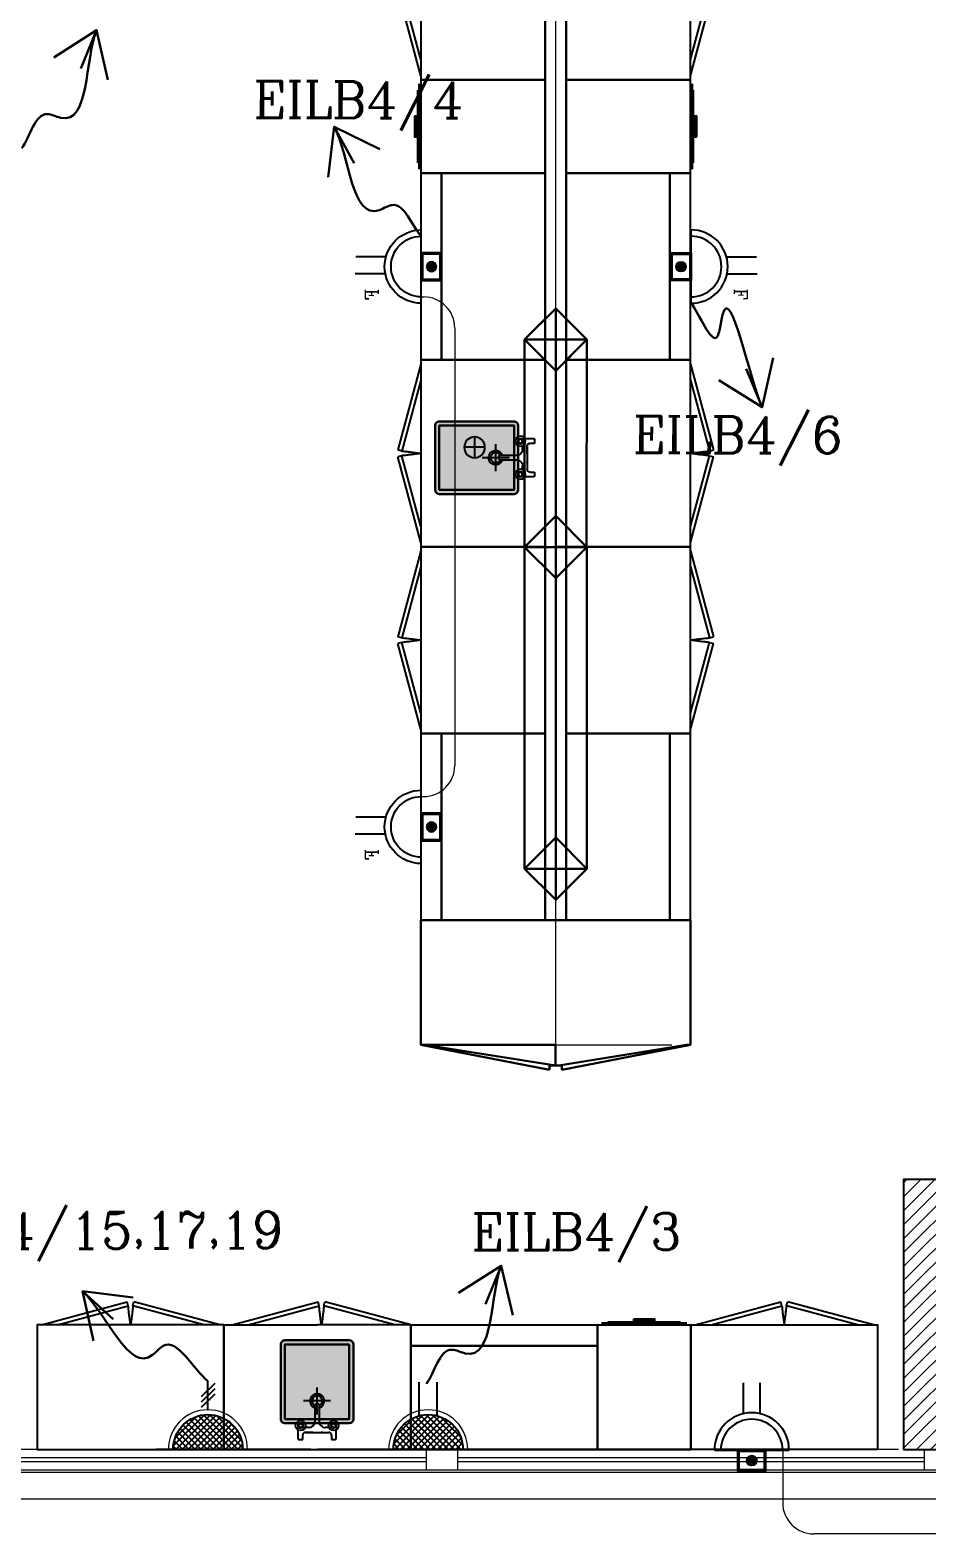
# Model space of a CAD drawing. Extents: x 1315 to 1416, y 473 to 837.
# Drawn here: x 1355.65 to 1359.97, y 515.51 to 522.75 of the extents above; entities that cross this region are included whole.
import ezdxf

# ---------------------------------------------------------------- set-up
doc = ezdxf.new("R2010")
doc.units = 0
doc.header["$MEASUREMENT"] = 0
doc.linetypes.add('ACAD_ISO02W100', pattern=[15, 12, -3])
doc.linetypes.add('DASHED', pattern=[19.049999999999997, 12.7, -6.349999999999998])
doc.layers.get('0').update_dxf_attribs({"color": 252, "linetype": 'CONTINUOUS', "lineweight": 30})
for name, color, linetype in [('-FUR', 252, 'CONTINUOUS'), ('E-SOCKETS', 6, 'CONTINUOUS'), ('LAYER8', 252, 'CONTINUOUS'), ('POWER', 1, 'CONTINUOUS'), ('SAN', 252, 'CONTINUOUS'), ('WIRING', 4, 'CONTINUOUS')]:
    doc.layers.add(name, color=color, linetype=linetype)
for name, color, linetype, lineweight in [('Column', 252, 'CONTINUOUS', 25), ('elev', 252, 'CONTINUOUS', 9), ('Elevation', 252, 'CONTINUOUS', 18), ('hatch', 252, 'CONTINUOUS', 9), ('Wall', 252, 'CONTINUOUS', 30), ('WINDOW', 252, 'CONTINUOUS', 5), ('WIRRING', 3, 'CONTINUOUS', 5)]:
    doc.layers.add(name, color=color, linetype=linetype, lineweight=lineweight)
doc.styles.add('ARIAL', font='arial.ttf')
doc.styles.add('E80', font='romanc.shx')
doc.dimstyles.new('DIM-100-IN', dxfattribs={"dimtxt": 0.22, "dimasz": 0.1, "dimexe": 0.15, "dimexo": 0.15, "dimgap": 0, "dimtad": 0, "dimrnd": 0.05, "dimzin": 1, "dimdsep": 46, "dimtxsty": 'ARIAL', "dimblk": 'DOT', "dimcen": 0.2, "dimclrd": 256, "dimclre": 256, "dimclrt": 23, "dimadec": 0, "dimazin": 0, "dimtfac": 1, "dimtmove": 2, "dimatfit": 2, "dimldrblk": 'OPEN90', "dimfxl": 0.15, "dimfxlon": 1, "dimtolj": 1, "dimtzin": 0, "dimlwe": -1, "dimarcsym": 0})

# ---------------------------------------------------------------- blocks, each defined once
blk = doc.blocks.new('5')
at = {"layer": '-FUR', "linetype": 'ACAD_ISO02W100'}
for p, q in [((41999.78853774873, -66320.44784204697), (42000.68853774872, -66320.44784204697)), ((41999.80853774873, -66321.04784204697), (42000.22210122364, -66321.15865604609)), ((41999.88581181482, -66321.04784204697), (42000.22727760455, -66321.13933752957)), ((42000.59126368263, -66321.04784204697), (42000.24979789291, -66321.13933752957)), ((42000.66853774873, -66321.04784204697), (42000.25497427382, -66321.15865604609)), ((42000.22727760455, -66321.13933752957), (42000.22210122364, -66321.15865604609)), ((42000.24979789291, -66321.13933752957), (42000.25497427382, -66321.15865604609))]:
    blk.add_line(p, q, dxfattribs=at)
at = {"layer": '-FUR'}
blk.add_lwpolyline([(41999.78853774873, -66320.44784204697), (42000.68853774872, -66320.44784204697), (42000.68853774872, -66321.04784204697), (41999.78853774873, -66321.04784204697)], close=True, dxfattribs=at)
at = {"layer": '-FUR', "linetype": 'ACAD_ISO02W100'}
for centre, start, end in [((42001.75381514877, -66321.28076446554), 171.2611213296356, 174.7069094137794), ((41998.72326034871, -66321.28076446554), 5.29309058622053, 8.738878670364311)]:
    blk.add_arc(centre, 1.533074835783438, start, end, dxfattribs=at)
blk = doc.blocks.new('YY5Y5')
at = {"layer": 'SAN', "color": 1}
for p, q in [((433.8299524483771, 542.0353399230077), (433.8299524483771, 538.5632871204119)), ((435.7349524483772, 542.4103399230077), (434.2049524483771, 542.4103399230077)), ((435.7349524483772, 540.5528399230077), (435.7349524483772, 542.4103399230077)), ((446.1798405755986, 539.5528399230077), (436.7349524483772, 539.5528399230077)), ((443.0364909099159, 539.5528399230077), (446.1649524483772, 539.5528399230077)), ((447.1649524483772, 542.4103399230077), (447.1649524483772, 540.5528399230075)), ((448.6949524483771, 542.4103399230077), (447.1649524483772, 542.4103399230077)), ((449.0699524483778, 538.5632871204116), (449.0699524483778, 542.0353399230077)), ((434.1620984389513, 537.5616067070109), (433.7030249017836, 538.0206802441787)), ((434.1620984389513, 536.1473931446377), (433.7030249017836, 535.68831960747)), ((435.5763120013245, 537.5616067070109), (436.0353855384922, 538.0206802441787)), ((435.5763120013245, 536.1473931446377), (436.0353855384922, 535.68831960747)), ((436.7200643211554, 537.6478399230076), (438.2474524483773, 537.6478399230076)), ((440.4974524483773, 535.3978399230076), (440.4974524483773, 528.7356687512626)), ((442.4024524483773, 528.7356687512623), (442.4024524483773, 535.3978399230076)), ((444.6524524483772, 537.6478399230076), (446.1798405755986, 537.6478399230076)), ((447.3235928954293, 537.5616067070109), (446.8645193582616, 538.0206802441787)), ((447.3235928954293, 536.1473931446377), (446.8645193582616, 535.68831960747)), ((448.7378064578025, 537.5616067070109), (449.1968799949703, 538.0206802441787)), ((448.7378064578025, 536.1473931446377), (449.1968799949703, 535.68831960747)), ((440.8724524483771, 528.3606687512623), (442.0274524483772, 528.3606687512623))]:
    blk.add_line(p, q, dxfattribs=at)
at = {"layer": 'SAN', "color": 1, "linetype": 'Continuous'}
blk.add_line((439.2287986022243, 539.5528399230077), (439.8634139868383, 539.5528399230077), dxfattribs=at)
at = {"layer": 'SAN', "color": 2, "linetype": 'DASHED'}
for points in [[(441.449952448377, 532.4215514777384), (441.449952448377, 521.6344219997557)], [(436.0563877093855, 527.0279867387471), (446.8435171873685, 527.0279867387471)]]:
    blk.add_lwpolyline(points, dxfattribs=at)
at = {"layer": 'SAN', "color": 1}
for centre, radius in [((434.869205220138, 536.8544999258244), 2), ((434.869205220138, 536.8544999258244), 1), ((434.869205220138, 536.8544999258244), 0.8), ((448.0306996766159, 536.8544999258244), 2), ((448.0306996766159, 536.8544999258244), 1), ((448.0306996766159, 536.8544999258244), 0.8)]:
    blk.add_circle(centre, radius, dxfattribs=at)
for centre, radius, start, end in [((434.2049524483771, 542.0353399230077), 0.375, 90, 180), ((436.7349524483772, 540.5528399230077), 1, 180, 269.9999999999993), ((446.1649524483772, 540.5528399230075), 1, 270, 0), ((448.6949524483771, 542.0353399230077), 0.375, 0, 90), ((438.2474524483773, 535.3978399230076), 2.25, 0, 90.00000000000038), ((444.6524524483772, 535.3978399230076), 2.25, 90.00000000000038, 180), ((441.449952448377, 527.0279867387471), 2.863051791674743, 109.431944475873, 70.56805552411734), ((441.449952448377, 527.0279867387471), 2.078403032943442, 117.2764679737789, 62.72353202620878), ((440.8724524483771, 528.7356687512626), 0.375, 179.9999999999995, 270), ((442.0274524483772, 528.7356687512623), 0.375, 270, 359.9999999999995)]:
    blk.add_arc(centre, radius, start, end, dxfattribs=at)
blk = doc.blocks.new('fd')
at = {"layer": '-FUR'}
h = blk.add_hatch(color=254, dxfattribs=at)
h.paths.add_polyline_path([(1322.663644972406, 576.6994484622995), (1322.353644972406, 576.6994484622998), (1322.353644972406, 577.0594484622998), (1322.663644972406, 577.0594484622997)], flags=16)
edge = h.paths.add_edge_path()
edge.add_line((1322.663644972406, 576.6794484622995), (1322.353644972406, 576.6794484622995))
edge.add_arc((1322.353644972406, 576.6994484622998), 0.0199999999999818, 180, 270, ccw=False)
edge.add_line((1322.333644972406, 576.6994484622998), (1322.333644972406, 577.0594484622998))
edge.add_arc((1322.353644972406, 577.0594484622998), 0.0199999999999818, 90, 180, ccw=False)
edge.add_line((1322.353644972406, 577.0794484622999), (1322.663644972406, 577.0794484622999))
edge.add_arc((1322.663644972406, 577.0594484622997), 0.0199999999999818, 0, 90, ccw=False)
edge.add_line((1322.683644972406, 577.0594484622997), (1322.683644972406, 576.6994484622995))
edge.add_arc((1322.663644972406, 576.6994484622995), 0.0199999999999818, -90, 0, ccw=False)
blk.add_hatch(color=253, dxfattribs=at).paths.add_polyline_path([(1322.663644972406, 577.0594484622997), (1322.663644972406, 576.6994484622995), (1322.353644972406, 576.6994484622998), (1322.353644972406, 577.0594484622998)])
h = blk.add_hatch(color=251, dxfattribs=at)
h.paths.add_polyline_path([(1322.633710555586, 577.0294484622997), (1322.663644972406, 577.0594484622997), (1322.663644972406, 576.6994484622995), (1322.633644972406, 576.7294484622993)])
h.paths.add_polyline_path([(1322.633644972406, 576.7294484622993), (1322.663644972406, 576.6994484622995), (1322.353644972406, 576.6994484622998), (1322.383644972406, 576.7294484622993)])
h = blk.add_hatch(color=252, dxfattribs=at)
h.paths.add_polyline_path([(1322.383644972406, 577.0294484622997), (1322.353644972406, 577.0594484622998), (1322.663644972406, 577.0594484622997), (1322.633710555586, 577.0294484622997)])
h.paths.add_polyline_path([(1322.383644972406, 576.7294484622993), (1322.353644972406, 576.6994484622998), (1322.353644972406, 577.0594484622998), (1322.383644972406, 577.0294484622997)])
for p, q in [((1322.478384221907, 577.2055755229043), (1322.059719286022, 577.2055755229043)), ((1322.478384221907, 577.2055755229043), (1322.959719286022, 577.2055755229043)), ((1322.059719286022, 576.6055755229042), (1322.509719286022, 576.6055755229042)), ((1322.959719286022, 576.6055755229042), (1322.509719286022, 576.6055755229042))]:
    blk.add_line(p, q, dxfattribs=at)
at = {"layer": '-FUR', "linetype": 'ACAD_ISO02W100'}
for p, q in [((1322.059719286022, 577.2055755229042), (1322.509719286022, 577.2055755229042)), ((1322.959719286022, 577.2055755229042), (1322.509719286022, 577.2055755229042)), ((1322.099719286021, 576.6055755229042), (1322.51328276094, 576.4947615237778)), ((1322.176993352126, 576.6055755229042), (1322.518459141842, 576.5140800403037)), ((1322.882445219924, 576.6055755229042), (1322.540979430208, 576.5140800403037)), ((1322.959719286022, 576.6055755229042), (1322.546155811111, 576.4947615237778)), ((1322.518459141842, 576.5140800403037), (1322.51328276094, 576.4947615237778)), ((1322.540979430208, 576.5140800403037), (1322.546155811111, 576.4947615237778))]:
    blk.add_line(p, q, dxfattribs=at)
for centre, start, end in [((1324.044996686052, 576.3726531043372), 171.2611213296332, 174.7069094138), ((1321.014441885998, 576.3726531043372), 5.293090586199872, 8.738878670366793)]:
    blk.add_arc(centre, 1.533074835783438, start, end, dxfattribs=at)
for p, q in [((1322.059719286022, 577.2055755229042), (1322.059719286022, 576.6055755229042)), ((1322.959719286022, 577.2055755229042), (1322.959719286022, 576.6055755229042))]:
    blk.add_line(p, q)
blk.add_lwpolyline([(1322.663644972406, 576.6794484622995), (1322.353644972406, 576.6794484622995, -0.4142135623730955), (1322.333644972406, 576.6994484622998), (1322.333644972406, 577.0594484622998, -0.4142135623730951), (1322.353644972406, 577.0794484622999), (1322.663644972406, 577.0794484622999, -0.4142135623730951), (1322.683644972406, 577.0594484622997), (1322.683644972406, 576.6994484622995, -0.4142135623730955)], format="xyb", close=True)
blk.add_lwpolyline([(1322.663644972406, 576.6794484622995), (1322.353644972406, 576.6794484622995, -0.4142135623730955), (1322.333644972406, 576.6994484622998), (1322.333644972406, 577.0594484622998, -0.4142135623730951), (1322.353644972406, 577.0794484622999), (1322.663644972406, 577.0794484622999, -0.4142135623730951), (1322.683644972406, 577.0594484622997), (1322.683644972406, 576.6994484622995, -0.4142135623730955)], format="xyb", close=True)
blk.add_lwpolyline([(1322.663644972406, 576.6994484622995), (1322.353644972406, 576.6994484622995), (1322.353644972406, 577.0594484622998), (1322.663644972406, 577.0594484622998)], close=True)
at = {"extrusion": (0, 0, -1), "xscale": 0.0121000000000322, "yscale": 0.0121000000000322, "zscale": -0.0121}
blk.add_blockref('YY5Y5', (-1327.850189397031, 570.5947215992311), dxfattribs=at)
blk = doc.blocks.new('juy')
blk.add_line((1322.959719286022, 577.2055755229042), (1322.959719286022, 576.6055755229042))
blk.add_blockref('fd', (0, 0))
blk = doc.blocks.new('ba7es')
at = {"layer": '-FUR', "linetype": 'ACAD_ISO02W100'}
blk.add_line((1323.889523409866, 576.6577940327383), (1322.989523409867, 576.6577940327383), dxfattribs=at)
for p, q in [((1323.889523409866, 577.2577940327384), (1322.989523409866, 577.2577940327384)), ((1322.989523409866, 577.2577940327384), (1322.989523409866, 576.6577940327383)), ((1323.889523409866, 576.6577940327383), (1323.889523409866, 577.2577940327384)), ((1322.989523409866, 576.6577940327383), (1322.989523409866, 576.7577940327385)), ((1322.989523409866, 576.7577940327385), (1323.889523409866, 576.7577940327385))]:
    blk.add_line(p, q)
blk = doc.blocks.new('3')
at = {"layer": '-FUR', "linetype": 'ACAD_ISO02W100'}
blk.add_line((41990.01941317181, -66320.48022711033), (41990.46941317183, -66320.48022711033), dxfattribs=at)
at = {"layer": '-FUR'}
for p, q in [((41990.03941317181, -66321.09022711034), (41990.44941317182, -66321.09022711034)), ((41990.06941317183, -66321.09522711032), (41990.41941317181, -66321.09522711032))]:
    blk.add_line(p, q, dxfattribs=at)
blk.add_lwpolyline([(41990.01941317181, -66321.08022711032), (41990.46941317183, -66321.08022711032), (41990.46941317181, -66320.48022711033), (41990.01941317181, -66320.48022711033)], close=True, dxfattribs=at)
at = {"layer": '-FUR', "color": 1}
blk.add_lwpolyline([(41990.19441317181, -66321.11022711032), (41990.29441317183, -66321.11022711032), (41990.29441317183, -66321.10022711032), (41990.19441317181, -66321.10022711032)], close=True, dxfattribs=at)
blk = doc.blocks.new('vfd')
at = {"layer": '-FUR'}
h = blk.add_hatch(color=254, dxfattribs=at)
h.paths.add_polyline_path([(1316.634964427654, 565.8296376023383), (1316.634964427654, 566.1396376023382), (1316.274964427654, 566.1396376023382), (1316.274964427654, 565.8296376023383)], flags=16)
edge = h.paths.add_edge_path()
edge.add_line((1316.654964427654, 565.8296376023383), (1316.654964427654, 566.1396376023382))
edge.add_ellipse((1316.634964427654, 566.1396376023382), major_axis=(-0.0141421356237856, -0.0141421356237856), ratio=0.9999999999904474, start_angle=134.9999999997262, end_angle=225.0000000002736)
edge.add_line((1316.634964427654, 566.1596376023383), (1316.274964427654, 566.1596376023383))
edge.add_ellipse((1316.274964427654, 566.1396376023382), major_axis=(-0.0141421356237642, -0.0141421356237642), ratio=0.9999999999934744, start_angle=225.0000000001869, end_angle=314.9999999998129)
edge.add_line((1316.254964427654, 566.1396376023382), (1316.254964427654, 565.8296376023383))
edge.add_ellipse((1316.274964427654, 565.8296376023383), major_axis=(0.0141421356237642, -0.0141421356237642), ratio=0.9999999999934744, start_angle=225.0000000001869, end_angle=314.9999999998129)
edge.add_line((1316.274964427654, 565.8096376023384), (1316.634964427654, 565.8096376023384))
edge.add_ellipse((1316.634964427654, 565.8296376023383), major_axis=(0.0141421356237856, -0.0141421356237857), ratio=0.9999999999904474, start_angle=-45.00000000027365, end_angle=45.00000000027365)
blk.add_hatch(color=253, dxfattribs=at).paths.add_polyline_path([(1316.274964427654, 565.8296376023383), (1316.634964427654, 565.8296376023383), (1316.634964427654, 566.1396376023382), (1316.274964427654, 566.1396376023382)])
h = blk.add_hatch(color=251, dxfattribs=at)
h.paths.add_polyline_path([(1316.304964427654, 565.8595720191583), (1316.274964427654, 565.8296376023383), (1316.634964427654, 565.8296376023383), (1316.604964427654, 565.8596376023381)])
h.paths.add_polyline_path([(1316.604964427654, 565.8596376023381), (1316.634964427654, 565.8296376023383), (1316.634964427654, 566.1396376023382), (1316.604964427654, 566.1096376023387)])
h = blk.add_hatch(color=252, dxfattribs=at)
h.paths.add_polyline_path([(1316.304964427654, 566.1096376023387), (1316.274964427654, 566.1396376023382), (1316.274964427654, 565.8296376023383), (1316.304964427654, 565.8595720191583)])
h.paths.add_polyline_path([(1316.604964427654, 566.1096376023387), (1316.634964427654, 566.1396376023382), (1316.274964427654, 566.1396376023382), (1316.304964427654, 566.1096376023387)])
blk.add_lwpolyline([(1316.654964427654, 565.8296376023383), (1316.654964427654, 566.1396376023382, 0.4142135623730955), (1316.634964427654, 566.1596376023383), (1316.274964427654, 566.1596376023383, 0.4142135623730951), (1316.254964427654, 566.1396376023382), (1316.254964427654, 565.8296376023383, 0.4142135623730951), (1316.274964427654, 565.8096376023384), (1316.634964427654, 565.8096376023384, 0.4142135623730955)], format="xyb", close=True)
blk.add_lwpolyline([(1316.654964427654, 565.8296376023383), (1316.654964427654, 566.1396376023382, 0.4142135623730955), (1316.634964427654, 566.1596376023383), (1316.274964427654, 566.1596376023383, 0.4142135623730951), (1316.254964427654, 566.1396376023382), (1316.254964427654, 565.8296376023383, 0.4142135623730951), (1316.274964427654, 565.8096376023384), (1316.634964427654, 565.8096376023384, 0.4142135623730955)], format="xyb", close=True)
blk.add_lwpolyline([(1316.634964427654, 565.8296376023383), (1316.634964427654, 566.1396376023382), (1316.274964427654, 566.1396376023382), (1316.274964427654, 565.8296376023383)], close=True)
at = {"layer": 'LAYER8'}
for p, q in [((1316.464964427655, 566.0846375813004), (1316.464964427655, 565.9846375813001)), ((1316.414964427655, 566.0346375813003), (1316.514964427655, 566.0346375813003))]:
    blk.add_line(p, q, dxfattribs=at)
blk.add_circle((1316.464964427655, 566.0346375813003), 0.05, dxfattribs=at)
at = {"xscale": 0.0121, "yscale": 0.0121, "zscale": 0.0121, "rotation": 89.99999999999997}
blk.add_blockref('YY5Y5', (1322.739691290722, 560.6430931777134), dxfattribs=at)
blk = doc.blocks.new('LAB 2')
h = blk.add_hatch(color=251)
h.set_gradient(color1=(255, 191, 127), color2=(255, 181, 107), one_color=1, tint=0.7099999785423279)
h.paths.add_polyline_path([(993.601675658405, 445.0029188498749), (993.2916756584046, 445.0029188498747), (993.2916756584053, 444.6429188498743), (993.601675658405, 444.6429188498749)], flags=0)
edge = h.paths.add_edge_path(flags=17)
edge.add_line((993.6016756584047, 445.0229188498751), (993.2916756584046, 445.0229188498747))
edge.add_arc((993.2916756584046, 445.0029188498747), 0.0199999999999818, 90.00000000002503, 180.000000000025)
edge.add_line((993.2716756584047, 445.0029188498747), (993.2716756584053, 444.6429188498743))
edge.add_arc((993.2916756584053, 444.6429188498743), 0.0199999999999818, 180.000000000025, 270.000000000025)
edge.add_line((993.2916756584053, 444.6229188498745), (993.601675658405, 444.6229188498748))
edge.add_arc((993.601675658405, 444.6429188498749), 0.0199999999999818, 270.000000000025, 360.0000000000251)
edge.add_line((993.6216756584053, 444.6429188498749), (993.621675658405, 445.002918849875))
edge.add_arc((993.601675658405, 445.0029188498749), 0.0199999999999818, 360.0000000000251, 450.000000000025)
edge = h.paths.add_edge_path(flags=0)
edge.add_line((993.4351504083908, 444.7099441210962), (993.4351504083908, 444.6293318499185))
edge = h.paths.add_edge_path(flags=0)
edge.add_line((993.4582009083908, 444.6293318499186), (993.4582009083908, 444.7099441210962))
edge = h.paths.add_edge_path(flags=0)
edge.add_line((993.4466756583909, 444.6653449401061), (993.4466756583909, 444.7958692067888))
edge = h.paths.add_edge_path(flags=0)
edge.add_line((993.5119377917327, 444.7306070734473), (993.3814135250486, 444.7306070734473))
edge = h.paths.add_edge_path(flags=0)
edge.add_arc((993.4466756583909, 444.7306070734473), 0.0346429266793566, -70.56805552364472, 250.5680555236948, ccw=False)
edge = h.paths.add_edge_path(flags=0)
edge.add_arc((993.4466756583909, 444.7306070734473), 0.0251486766986826, -62.72353202632479, 242.7235320263752, ccw=False)
edge = h.paths.add_edge_path(flags=0)
edge.add_arc((993.4396879083909, 444.7099441210962), 0.0045375000000121, 90.00000000002501, 180.000000000025, ccw=False)
edge = h.paths.add_edge_path(flags=0)
edge.add_arc((993.4536634083908, 444.7099441210962), 0.0045375000000121, 2.5124791136477143e-11, 90.00000000002501, ccw=False)
edge = h.paths.add_edge_path(flags=0)
edge.add_line((993.4536634083908, 444.714481621096), (993.4396879083909, 444.714481621096))
edge = h.paths.add_edge_path(flags=16)
edge.add_arc((993.3670486169287, 444.6117062638847), 0.0121000000000322, 2.5124791136477143e-11, 360.00000000002507, ccw=False)
edge = h.paths.add_edge_path(flags=16)
edge.add_line((993.5177467078005, 444.6202622559368), (993.5121919180003, 444.6258170457365))
edge = h.paths.add_edge_path(flags=16)
edge.add_line((993.5348586919052, 444.620262255937), (993.5404134817051, 444.6258170457366))
edge = h.paths.add_edge_path(flags=16)
edge.add_line((993.3584926248766, 444.6202622559368), (993.3529378350768, 444.6258170457365))
edge = h.paths.add_edge_path(flags=16)
edge.add_line((993.3756046089813, 444.6202622559368), (993.3811593987813, 444.6258170457365))
h = blk.add_hatch(color=251)
h.set_gradient(color1=(255, 191, 127), color2=(255, 181, 107), one_color=1, tint=0.7099999785423279)
edge = h.paths.add_edge_path(flags=17)
edge.add_line((993.6016756584047, 445.0229188498751), (993.2916756584046, 445.0229188498747))
edge.add_arc((993.2916756584046, 445.0029188498747), 0.0199999999999818, 90.00000000002503, 180.000000000025)
edge.add_line((993.2716756584047, 445.0029188498747), (993.2716756584053, 444.6429188498743))
edge.add_arc((993.2916756584053, 444.6429188498743), 0.0199999999999818, 180.000000000025, 270.000000000025)
edge.add_line((993.2916756584053, 444.6229188498745), (993.601675658405, 444.6229188498748))
edge.add_arc((993.601675658405, 444.6429188498749), 0.0199999999999818, 270.000000000025, 360.0000000000251)
edge.add_line((993.6216756584053, 444.6429188498749), (993.621675658405, 445.002918849875))
edge.add_arc((993.601675658405, 445.0029188498749), 0.0199999999999818, 360.0000000000251, 450.000000000025)
h.paths.add_polyline_path([(993.601675658405, 445.0029188498749), (993.2916756584046, 445.0029188498747), (993.2916756584053, 444.6429188498743), (993.601675658405, 444.6429188498749)], flags=0)
edge = h.paths.add_edge_path(flags=0)
edge.add_line((993.4351504083908, 444.7099441210962), (993.4351504083908, 444.6293318499185))
edge = h.paths.add_edge_path(flags=0)
edge.add_line((993.4582009083908, 444.6293318499186), (993.4582009083908, 444.7099441210962))
edge = h.paths.add_edge_path(flags=0)
edge.add_line((993.4466756583909, 444.6653449401061), (993.4466756583909, 444.7958692067888))
edge = h.paths.add_edge_path(flags=0)
edge.add_line((993.5119377917327, 444.7306070734473), (993.3814135250486, 444.7306070734473))
edge = h.paths.add_edge_path(flags=0)
edge.add_arc((993.4466756583909, 444.7306070734473), 0.0346429266793566, -70.56805552364472, 250.5680555236948, ccw=False)
edge = h.paths.add_edge_path(flags=0)
edge.add_arc((993.4466756583909, 444.7306070734473), 0.0251486766986826, -62.72353202632479, 242.7235320263752, ccw=False)
edge = h.paths.add_edge_path(flags=0)
edge.add_arc((993.4396879083909, 444.7099441210962), 0.0045375000000121, 90.00000000002501, 180.000000000025, ccw=False)
edge = h.paths.add_edge_path(flags=0)
edge.add_arc((993.4536634083908, 444.7099441210962), 0.0045375000000121, 2.5124791136477143e-11, 90.00000000002501, ccw=False)
edge = h.paths.add_edge_path(flags=0)
edge.add_line((993.4536634083908, 444.714481621096), (993.4396879083909, 444.714481621096))
edge = h.paths.add_edge_path(flags=16)
edge.add_arc((993.3670486169287, 444.6117062638847), 0.0121000000000322, 2.5124791136477143e-11, 360.00000000002507, ccw=False)
edge = h.paths.add_edge_path(flags=16)
edge.add_line((993.5177467078005, 444.6202622559368), (993.5121919180003, 444.6258170457365))
edge = h.paths.add_edge_path(flags=16)
edge.add_line((993.5348586919052, 444.620262255937), (993.5404134817051, 444.6258170457366))
edge = h.paths.add_edge_path(flags=16)
edge.add_line((993.3584926248766, 444.6202622559368), (993.3529378350768, 444.6258170457365))
edge = h.paths.add_edge_path(flags=16)
edge.add_line((993.3756046089813, 444.6202622559368), (993.3811593987813, 444.6258170457365))
h = blk.add_hatch(color=251)
h.set_gradient(color1=(255, 191, 127), color2=(255, 181, 107), one_color=1, tint=0.7099999785423279)
edge = h.paths.add_edge_path(flags=16)
edge.add_line((993.6016756584047, 445.0229188498751), (993.2916756584046, 445.0229188498747))
edge.add_arc((993.2916756584046, 445.0029188498747), 0.0199999999999818, 90.00000000002503, 180.000000000025)
edge.add_line((993.2716756584047, 445.0029188498747), (993.2716756584053, 444.6429188498743))
edge.add_arc((993.2916756584053, 444.6429188498743), 0.0199999999999818, 180.000000000025, 270.000000000025)
edge.add_line((993.2916756584053, 444.6229188498745), (993.601675658405, 444.6229188498748))
edge.add_arc((993.601675658405, 444.6429188498749), 0.0199999999999818, 270.000000000025, 360.0000000000251)
edge.add_line((993.6216756584053, 444.6429188498749), (993.621675658405, 445.002918849875))
edge.add_arc((993.601675658405, 445.0029188498749), 0.0199999999999818, 360.0000000000251, 450.000000000025)
edge = h.paths.add_edge_path()
edge.add_arc((993.3670486169287, 444.6117062638847), 0.0242000000000644, 2.5124791136477143e-11, 360.00000000002507, ccw=False)
edge = h.paths.add_edge_path(flags=16)
edge.add_arc((993.3670486169287, 444.6117062638847), 0.0121000000000322, 2.5124791136477143e-11, 360.00000000002507, ccw=False)
edge = h.paths.add_edge_path(flags=16)
edge.add_arc((993.3670486169287, 444.6117062638847), 0.0096800000000258, 2.5124791136477143e-11, 360.00000000002507, ccw=False)
edge = h.paths.add_edge_path(flags=16)
edge.add_line((993.3584926248766, 444.6202622559368), (993.3529378350768, 444.6258170457365))
edge = h.paths.add_edge_path(flags=16)
edge.add_line((993.3584926248766, 444.6031502718322), (993.3529378350768, 444.5975954820325))
edge = h.paths.add_edge_path(flags=16)
edge.add_line((993.3756046089813, 444.6202622559368), (993.3811593987813, 444.6258170457365))
edge = h.paths.add_edge_path(flags=16)
edge.add_line((993.3756046089813, 444.6031502718322), (993.3811593987813, 444.5975954820325))
h = blk.add_hatch(color=251)
h.set_gradient(color1=(255, 191, 127), color2=(255, 181, 107), one_color=1, tint=0.7099999785423279)
edge = h.paths.add_edge_path(flags=16)
edge.add_line((993.6016756584047, 445.0229188498751), (993.2916756584046, 445.0229188498747))
edge.add_arc((993.2916756584046, 445.0029188498747), 0.0199999999999818, 90.00000000002503, 180.000000000025)
edge.add_line((993.2716756584047, 445.0029188498747), (993.2716756584053, 444.6429188498743))
edge.add_arc((993.2916756584053, 444.6429188498743), 0.0199999999999818, 180.000000000025, 270.000000000025)
edge.add_line((993.2916756584053, 444.6229188498745), (993.601675658405, 444.6229188498748))
edge.add_arc((993.601675658405, 444.6429188498749), 0.0199999999999818, 270.000000000025, 360.0000000000251)
edge.add_line((993.6216756584053, 444.6429188498749), (993.621675658405, 445.002918849875))
edge.add_arc((993.601675658405, 445.0029188498749), 0.0199999999999818, 360.0000000000251, 450.000000000025)
edge = h.paths.add_edge_path()
edge.add_arc((993.5263026998526, 444.6117062638847), 0.0242000000000644, 2.5124791136477143e-11, 360.00000000002507, ccw=False)
edge = h.paths.add_edge_path(flags=16)
edge.add_arc((993.5263026998526, 444.6117062638847), 0.0121000000000322, 2.5124791136477143e-11, 360.00000000002507, ccw=False)
edge = h.paths.add_edge_path(flags=16)
edge.add_arc((993.5263026998526, 444.6117062638847), 0.0096800000000258, 2.5124791136477143e-11, 360.00000000002507, ccw=False)
edge = h.paths.add_edge_path(flags=16)
edge.add_line((993.5177467078005, 444.6202622559368), (993.5121919180003, 444.6258170457365))
edge = h.paths.add_edge_path(flags=16)
edge.add_line((993.5177467078005, 444.6031502718322), (993.5121919180003, 444.5975954820325))
edge = h.paths.add_edge_path(flags=16)
edge.add_line((993.5348586919052, 444.620262255937), (993.5404134817051, 444.6258170457366))
edge = h.paths.add_edge_path(flags=16)
edge.add_line((993.5348586919052, 444.6031502718322), (993.5404134817051, 444.5975954820325))
h = blk.add_hatch(color=251)
h.set_gradient(color1=(255, 191, 127), color2=(255, 181, 107), one_color=1, tint=0.7099999785423279)
edge = h.paths.add_edge_path(flags=16)
edge.add_line((993.6016756584047, 445.0229188498751), (993.2916756584046, 445.0229188498747))
edge.add_arc((993.2916756584046, 445.0029188498747), 0.0199999999999818, 90.00000000002503, 180.000000000025)
edge.add_line((993.2716756584047, 445.0029188498747), (993.2716756584053, 444.6429188498743))
edge.add_arc((993.2916756584053, 444.6429188498743), 0.0199999999999818, 180.000000000025, 270.000000000025)
edge.add_line((993.2916756584053, 444.6229188498745), (993.601675658405, 444.6229188498748))
edge.add_arc((993.601675658405, 444.6429188498749), 0.0199999999999818, 270.000000000025, 360.0000000000251)
edge.add_line((993.6216756584053, 444.6429188498749), (993.621675658405, 445.002918849875))
edge.add_arc((993.601675658405, 445.0029188498749), 0.0199999999999818, 360.0000000000251, 450.000000000025)
edge = h.paths.add_edge_path(flags=0)
edge.add_line((993.4351504083908, 444.7099441210962), (993.4351504083908, 444.6293318499185))
edge = h.paths.add_edge_path()
edge.add_arc((993.4079254083908, 444.6293318499185), 0.0272250000000725, 270.000000000025, 360.00000000002507, ccw=False)
h = blk.add_hatch(color=251)
h.set_gradient(color1=(255, 191, 127), color2=(255, 181, 107), one_color=1, tint=0.7099999785423279)
edge = h.paths.add_edge_path(flags=16)
edge.add_line((993.6016756584047, 445.0229188498751), (993.2916756584046, 445.0229188498747))
edge.add_arc((993.2916756584046, 445.0029188498747), 0.0199999999999818, 90.00000000002503, 180.000000000025)
edge.add_line((993.2716756584047, 445.0029188498747), (993.2716756584053, 444.6429188498743))
edge.add_arc((993.2916756584053, 444.6429188498743), 0.0199999999999818, 180.000000000025, 270.000000000025)
edge.add_line((993.2916756584053, 444.6229188498745), (993.601675658405, 444.6229188498748))
edge.add_arc((993.601675658405, 444.6429188498749), 0.0199999999999818, 270.000000000025, 360.0000000000251)
edge.add_line((993.6216756584053, 444.6429188498749), (993.621675658405, 445.002918849875))
edge.add_arc((993.601675658405, 445.0029188498749), 0.0199999999999818, 360.0000000000251, 450.000000000025)
edge = h.paths.add_edge_path(flags=0)
edge.add_line((993.4582009083908, 444.6293318499186), (993.4582009083908, 444.7099441210962))
edge = h.paths.add_edge_path()
edge.add_arc((993.4854259083908, 444.6293318499186), 0.0272250000000725, 180.000000000025, 270.000000000025, ccw=False)
h = blk.add_hatch(color=251)
h.set_gradient(color1=(255, 191, 127), color2=(255, 181, 107), one_color=1, tint=0.7099999785423279)
edge = h.paths.add_edge_path(flags=16)
edge.add_line((993.6016756584047, 445.0229188498751), (993.2916756584046, 445.0229188498747))
edge.add_arc((993.2916756584046, 445.0029188498747), 0.0199999999999818, 90.00000000002503, 180.000000000025)
edge.add_line((993.2716756584047, 445.0029188498747), (993.2716756584053, 444.6429188498743))
edge.add_arc((993.2916756584053, 444.6429188498743), 0.0199999999999818, 180.000000000025, 270.000000000025)
edge.add_line((993.2916756584053, 444.6229188498745), (993.601675658405, 444.6229188498748))
edge.add_arc((993.601675658405, 444.6429188498749), 0.0199999999999818, 270.000000000025, 360.0000000000251)
edge.add_line((993.6216756584053, 444.6429188498749), (993.621675658405, 445.002918849875))
edge.add_arc((993.601675658405, 445.0029188498749), 0.0199999999999818, 360.0000000000251, 450.000000000025)
h.paths.add_polyline_path([(993.601675658405, 445.0029188498749), (993.2916756584046, 445.0029188498747), (993.2916756584053, 444.6429188498743), (993.601675658405, 444.6429188498749)], flags=0)
edge = h.paths.add_edge_path(flags=17)
edge.add_line((993.6016756584047, 445.0229188498751), (993.2916756584046, 445.0229188498747))
edge.add_arc((993.2916756584046, 445.0029188498747), 0.0199999999999818, 90.00000000002503, 180.000000000025)
edge.add_line((993.2716756584047, 445.0029188498747), (993.2716756584053, 444.6429188498743))
edge.add_arc((993.2916756584053, 444.6429188498743), 0.0199999999999818, 180.000000000025, 270.000000000025)
edge.add_line((993.2916756584053, 444.6229188498745), (993.601675658405, 444.6229188498748))
edge.add_arc((993.601675658405, 444.6429188498749), 0.0199999999999818, 270.000000000025, 360.0000000000251)
edge.add_line((993.6216756584053, 444.6429188498749), (993.621675658405, 445.002918849875))
edge.add_arc((993.601675658405, 445.0029188498749), 0.0199999999999818, 360.0000000000251, 450.000000000025)
edge = h.paths.add_edge_path(flags=0)
edge.add_line((993.4351504083908, 444.7099441210962), (993.4351504083908, 444.6293318499185))
edge = h.paths.add_edge_path(flags=0)
edge.add_line((993.4582009083908, 444.6293318499186), (993.4582009083908, 444.7099441210962))
edge = h.paths.add_edge_path(flags=0)
edge.add_line((993.4466756583909, 444.6653449401061), (993.4466756583909, 444.7958692067888))
edge = h.paths.add_edge_path(flags=0)
edge.add_line((993.5119377917327, 444.7306070734473), (993.3814135250486, 444.7306070734473))
edge = h.paths.add_edge_path(flags=0)
edge.add_arc((993.4466756583909, 444.7306070734473), 0.0346429266793566, -70.56805552364472, 250.5680555236948, ccw=False)
edge = h.paths.add_edge_path(flags=0)
edge.add_arc((993.4466756583909, 444.7306070734473), 0.0251486766986826, -62.72353202632479, 242.7235320263752, ccw=False)
edge = h.paths.add_edge_path(flags=0)
edge.add_arc((993.4396879083909, 444.7099441210962), 0.0045375000000121, 90.00000000002501, 180.000000000025, ccw=False)
edge = h.paths.add_edge_path(flags=0)
edge.add_arc((993.4536634083908, 444.7099441210962), 0.0045375000000121, 2.5124791136477143e-11, 90.00000000002501, ccw=False)
edge = h.paths.add_edge_path(flags=0)
edge.add_line((993.4536634083908, 444.714481621096), (993.4396879083909, 444.714481621096))
edge = h.paths.add_edge_path(flags=16)
edge.add_arc((993.5263026998526, 444.6117062638847), 0.0121000000000322, 2.5124791136477143e-11, 360.00000000002507, ccw=False)
edge = h.paths.add_edge_path(flags=16)
edge.add_arc((993.3670486169287, 444.6117062638847), 0.0121000000000322, 2.5124791136477143e-11, 360.00000000002507, ccw=False)
edge = h.paths.add_edge_path(flags=16)
edge.add_line((993.5177467078005, 444.6202622559368), (993.5121919180003, 444.6258170457365))
edge = h.paths.add_edge_path(flags=16)
edge.add_line((993.5348586919052, 444.620262255937), (993.5404134817051, 444.6258170457366))
edge = h.paths.add_edge_path(flags=16)
edge.add_line((993.3584926248766, 444.6202622559368), (993.3529378350768, 444.6258170457365))
edge = h.paths.add_edge_path(flags=16)
edge.add_line((993.3756046089813, 444.6202622559368), (993.3811593987813, 444.6258170457365))
at = {"color": 251}
for p, q in [((994.5460793353767, 451.99679178928), (994.5460793353757, 447.3947661099706)), ((994.6460793353664, 447.395236143831), (994.6460793353681, 451.99679178928)), ((994.596314352303, 449.9950015333182), (994.446314352303, 449.8450015333181)), ((994.596314352303, 449.9950015333182), (994.446314352303, 449.8450015333181)), ((994.746314352303, 449.8450015333181), (994.596314352303, 449.9950015333182)), ((994.596314352303, 449.8450015333181), (994.596314352303, 449.9950015333182)), ((994.746314352303, 449.8450015333181), (994.596314352303, 449.9950015333182)), ((994.446314352303, 449.8450015333181), (994.5460793353676, 449.9447665163829)), ((994.646079335369, 449.9452365502522), (994.746314352303, 449.8450015333181)), ((994.446314352303, 449.8450015333181), (994.746314352303, 449.8450015333181)), ((994.596314352303, 449.695001533318), (994.446314352303, 449.8450015333181)), ((994.446314352303, 449.8450015333181), (994.746314352303, 449.8450015333181)), ((994.596314352303, 449.8450015333181), (994.446314352303, 449.8450015333181)), ((994.446314352303, 449.8450015333181), (994.596314352303, 449.8450015333181)), ((994.446314352303, 449.8450015333181), (994.746314352303, 449.8450015333181)), ((994.596314352303, 449.695001533318), (994.446314352303, 449.8450015333181)), ((994.446314352303, 448.8450015333182), (994.446314352303, 449.8450015333181)), ((994.446314352303, 449.8450015333181), (994.746314352303, 449.8450015333181)), ((994.5460793353776, 449.7452365502433), (994.446314352303, 449.8450015333181)), ((994.746314352303, 449.8450015333181), (994.596314352303, 449.695001533318)), ((994.596314352303, 448.9950015333183), (994.596314352303, 449.8450015333181)), ((994.596314352303, 449.8450015333181), (994.746314352303, 449.8450015333181)), ((994.596314352303, 449.8450015333181), (994.596314352303, 449.695001533318)), ((994.746314352303, 449.8450015333181), (994.596314352303, 449.6950015333181)), ((994.6481046082604, 449.7467917892755), (994.746314352303, 449.8450015333181)), ((994.746314352303, 449.8450015333181), (994.7445240963472, 448.846791789274)), ((994.596314352303, 448.9950015333183), (994.446314352303, 448.8450015333182)), ((994.596314352303, 448.8450015333182), (994.596314352303, 448.9950015333183)), ((994.746314352303, 448.8450015333182), (994.596314352303, 448.9950015333183)), ((994.746314352303, 448.8450015333182), (994.446314352303, 448.8450015333182)), ((994.596314352303, 448.6950015333178), (994.446314352303, 448.8450015333182)), ((994.446314352303, 448.8450015333182), (994.746314352303, 448.8450015333182)), ((994.446314352303, 447.2950011268944), (994.446314352303, 448.8450015333182)), ((994.646079335359, 448.8467917892744), (994.596079335359, 448.8467917892744)), ((994.596314352303, 448.8450015333182), (994.596314352303, 448.6950015333178)), ((994.596314352303, 448.6950015333178), (994.746314352303, 448.8450015333182)), ((994.596314352303, 448.8450015333182), (994.596314352303, 447.1450011268943)), ((994.746314352303, 448.8450015333182), (994.746314352303, 447.2950011268981)), ((994.5963143523012, 447.4450011268963), (994.5963143523012, 448.2950011268963)), ((994.5963143523012, 447.4450011268963), (994.4463143523012, 447.2950011268962)), ((994.5963143523012, 447.2950011268962), (994.5963143523012, 447.4450011268963)), ((994.7463143523012, 447.2950011268962), (994.5963143523012, 447.4450011268963)), ((994.7463143523012, 447.2950011268962), (994.4463143523012, 447.2950011268962)), ((994.5963143523012, 447.1450011268962), (994.4463143523012, 447.2950011268962)), ((994.4463143523012, 447.2950011268962), (994.7463143523012, 447.2950011268962)), ((994.5963143523012, 447.2950011268962), (994.5963143523012, 447.1450011268962)), ((994.5963143523012, 447.1450011268962), (994.7463143523012, 447.2950011268962)), ((993.94607933536, 447.0467917892635), (993.94607933536, 446.4467917892636)), ((993.94607933536, 447.0467917892691), (995.2460793353599, 447.0467917892691)), ((995.2460793353599, 446.4467917892636), (995.2460793353599, 447.0467917892635)), ((993.94607933536, 446.4467917892636), (994.59607933536, 446.4467917892636)), ((993.94607933536, 446.4467917892636), (994.56607933536, 446.3267917892637)), ((993.94607933536, 446.4467917892636), (993.96607933536, 446.4467917892636)), ((993.96607933536, 446.4467917892636), (994.59607933536, 446.3467917892637)), ((994.59607933536, 446.4467917892636), (994.59607933536, 446.3467917892637)), ((995.2260793353599, 446.4467917892636), (994.6110793353599, 446.3467917892637)), ((995.2460793353599, 446.4467917892636), (994.6260793353599, 446.3267917892637)), ((995.2460793353599, 446.4467917892636), (995.2260793353599, 446.4467917892636)), ((994.59607933536, 446.3467917892637), (994.56607933536, 446.3467917892637)), ((994.56607933536, 446.3467917892637), (994.56607933536, 446.3267917892637)), ((994.59607933536, 446.3467917892637), (994.6260793353599, 446.3467917892637)), ((994.6260793353599, 446.3467917892637), (994.6260793353599, 446.3267917892637))]:
    blk.add_line(p, q, dxfattribs=at)
at = {"layer": 'elev', "color": 251, "linetype": 'Continuous'}
for p, q in [((994.5960793353723, 451.9967917892801), (994.5960793353723, 446.3786504886249)), ((994.036079335369, 446.4467917892636), (995.156079335369, 446.4467917892636))]:
    blk.add_line(p, q, dxfattribs=at)
at = {"color": 251, "xscale": -1}
for name, p, rotation in [('ba7es', (417.2882853026358, -873.2427316205967), 270), ('ba7es', (1571.903873368119, 1773.636315199141), 90), ('ba7es', (417.2882853026263, -875.9427316206026), 270), ('ba7es', (1571.90387336811, 1770.936315199135), 90), ('juy', (-329.0619693142523, 1021.702367311596), 180)]:
    blk.add_blockref(name, p, dxfattribs=dict(at, rotation=rotation))
blk.add_blockref('vfd', (2310.670452101757, -116.7088061247605), dxfattribs=at)
at = {"color": 251, "rotation": 179.999999999975}
blk.add_blockref('ba7es', (2317.787273382133, 1021.754585821456), dxfattribs=at)
at = {"layer": 'Wall', "color": 251, "lineweight": 20, "xscale": -1}
for name, p, rotation in [('5', (67314.99392138237, -41548.69174595944), 270), ('5', (-65325.80176271157, 42451.78532953798), 90), ('5', (67314.99392138237, -41550.94174595944), 270), ('5', (-65325.8017627116, 42449.53532953798), 90), ('5', (67314.99392138237, -41551.84174595945), 270), ('5', (-65325.8017627116, 42448.63532953798), 90), ('5', (-41007.69078774774, -65875.95105027601), 180), ('3', (-40995.22166322875, -65875.98343530265), 180)]:
    blk.add_blockref(name, p, dxfattribs=dict(at, rotation=rotation))
at = {"layer": 'Wall', "color": 251, "lineweight": 20}
for name, p, rotation in [('3', (67315.02630644571, 42441.11620496112), 270), ('3', (-65325.83414777491, -41539.37262138256), 90), ('5', (42995.93628769179, -65875.95105027601), 179.999999999975)]:
    blk.add_blockref(name, p, dxfattribs=dict(at, rotation=rotation))
blk = doc.blocks.new('DOUBLEX POWER SOCKET')
at = {"layer": 'POWER', "ltscale": 0.05}
h = blk.add_hatch(dxfattribs=at)
h.set_pattern_fill('ANSI37', color=213, scale=0.0001777777778695, angle=-90.00000000000001, style=0)
h.set_pattern_definition([(135.0000000121108, (-134.8048930804125, -140.6614732457195), (0.0117851071321364, 0.0117851071271542), []), (44.99999998788918, (-134.8048930804125, -140.6614732457195), (0.0117851071321362, -0.0117851071271542), [])])
edge = h.paths.add_edge_path()
edge.add_line((112.7597572689701, -131.9321210889915), (112.4930906021954, -131.9321210889915))
edge.add_ellipse((112.6264239355841, -131.9321210889915), major_axis=(0.1333333316570743, -2.14894252795e-05), ratio=0.9999999995778004, start_angle=0.009234400335117243, end_angle=180.0092344003351, ccw=False)
at = {"color": 7}
blk.add_arc((112.6264239355841, -131.9321210889915), 0.1515321598517886, 0, 180, dxfattribs=at)
at = {"layer": 'POWER', "color": 6}
for p, q in [((112.5917736113942, -131.8033432024443), (112.5917736113942, -131.6746795746233)), ((112.6610742597741, -131.8033432024443), (112.6610742597741, -131.6746795746233)), ((112.8264239356676, -131.9321210889915), (112.4264239354997, -131.9321210889915))]:
    blk.add_line(p, q, dxfattribs=at)
at = {"layer": 'POWER', "color": 6, "extrusion": (0, 0, -1)}
blk.add_ellipse((112.6264239355841, -131.9321210889915), major_axis=(0.1333333316570743, -2.14894252795e-05), ratio=0.9999999995778004, start_param=3.141431482899498, end_param=6.283024136489291, dxfattribs=at)
blk = doc.blocks.new('DOPLEX SOCKET WP')
at = {"layer": 'E-SOCKETS'}
blk.add_hatch(color=2, dxfattribs=at).paths.add_polyline_path([(48.2532611035053, -124.29059782744, -1), (48.30099661166494, -124.29059782744, -1)])
at = {"layer": 'E-SOCKETS', "color": 2}
for p, q in [((48.2373361917759, -124.0647439479652), (48.2373361917759, -123.9156313312499)), ((48.31733619177592, -124.0647439479652), (48.31733619177592, -123.9156313312499)), ((48.09675518880148, -124.2405791852421), (48.45750252631127, -124.2405791852421)), ((48.1027281362556, -124.2405791852421), (48.4515295789145, -124.2405791852421))]:
    blk.add_line(p, q, dxfattribs=at)
for points in [[(48.34538149497138, -124.2405791852421), (48.2088762201988, -124.2405791852421), (48.2088762201988, -124.3406164696096), (48.34538149497138, -124.3406164696096)], [(48.33882438564699, -124.2471362945363), (48.21543332946589, -124.2471362945363), (48.21543332946589, -124.3340593603151), (48.33882438564699, -124.3340593603151)]]:
    blk.add_lwpolyline(points, close=True, dxfattribs=at)
blk.add_circle((48.27712885755642, -124.29059782744), 0.0238677540622166, dxfattribs=at)
at = {"layer": 'E-SOCKETS', "color": 7, "linetype": 'DASHED'}
blk.add_arc((48.27712885755642, -124.2405791852421), 0.1803736687914216, 0, 180, dxfattribs=at)
at = {"layer": 'E-SOCKETS', "color": 2}
blk.add_arc((48.27712885755642, -124.2405791852421), 0.1491126167452952, 0, 180, dxfattribs=at)
blk = doc.blocks.new('_Dot')
at = {"color": 0, "linetype": 'ByBlock', "lineweight": -2}
blk.add_line((-0.5, 0), (-1, 0), dxfattribs=at)
at = {"color": 0, "linetype": 'ByBlock', "const_width": 0.5}
blk.add_lwpolyline([(-0.25, 0, 1), (0.25, 0, 1)], format="xyb", close=True, dxfattribs=at)
blk = doc.blocks.new('INDUSTRIAL SOCKET 3PH')
at = {"layer": 'POWER', "ltscale": 0.05}
h = blk.add_hatch(dxfattribs=at)
h.set_pattern_fill('ANSI37', color=213, scale=0.0002237404702167, angle=-1.27e-14, style=0)
h.set_pattern_definition([(225.0000000121108, (63.92909425700125, -429.5095743840923), (-0.0148320304246305, 0.0148320304309008), []), (134.9999999878892, (63.92909425700125, -429.5095743840923), (0.0148320304246305, 0.0148320304309006), [])])
edge = h.paths.add_edge_path()
edge.add_line((52.94285413385614, -117.93952360495), (52.94285413385614, -118.2751343102379))
edge.add_ellipse((52.94285413385614, -118.1073289575922), major_axis=(2.70453043926e-05, 0.1678053504663068), ratio=0.9999999995778004, start_angle=0.009234400335117243, end_angle=180.0092344003351, ccw=False)
at = {"color": 7}
blk.add_arc((52.94285413385614, -118.1073289575922), 0.1907093063289301, 90, 270, dxfattribs=at)
at = {"layer": 'POWER', "color": 6}
for p, q in [((52.94285413385614, -117.8556209286232), (52.94285413385614, -118.3590369865624)), ((52.75214482752722, -118.1073289575922), (52.61362066760647, -118.1070082105952)), ((52.68757876589885, -118.138293314273), (52.62327078092896, -118.0719482234652)), ((52.71310910172287, -118.1383524287159), (52.648801116753, -118.0720073379082)), ((52.7386394375469, -118.1384115431589), (52.67433145257703, -118.0720664523511))]:
    blk.add_line(p, q, dxfattribs=at)
at = {"layer": 'POWER', "color": 6, "extrusion": (0, 0, -1)}
blk.add_ellipse((52.94285413385614, -118.1073289575922), major_axis=(2.70453043926e-05, 0.1678053504663068), ratio=0.9999999995778004, start_param=3.141431482899498, end_param=6.283024136489291, dxfattribs=at)
blk = doc.blocks.new('DOUBLEX SOCKET FLOOR MOUNTED')
at = {"layer": 'E-SOCKETS'}
blk.add_hatch(color=2, dxfattribs=at).paths.add_polyline_path([(-93.23118139976314, -55.90521869923037, 1), (-93.27795340462265, -55.90521869923037, 1)])
at = {"layer": 'E-SOCKETS', "color": 2}
for p, q in [((-93.30106103292887, -55.68646228653729), (-93.30106103292887, -55.54035938950099)), ((-93.21936698857455, -55.68377799999952), (-93.21936698857455, -55.53767510296321)), ((-93.07783443254749, -55.85620964357882), (-93.43130037171049, -55.85620964357882))]:
    blk.add_line(p, q, dxfattribs=at)
for points in [[(-93.32144241432914, -55.85620964357882), (-93.1876923900566, -55.85620964357882), (-93.1876923900566, -55.95422775485406), (-93.32144241432914, -55.95422775485406)], [(-93.31501765504595, -55.86263440283248), (-93.19411714928358, -55.86263440283248), (-93.19411714928358, -55.94780299560025), (-93.31501765504595, -55.94780299560025)]]:
    blk.add_lwpolyline(points, close=True, dxfattribs=at)
blk.add_circle((-93.2545674021648, -55.90521869923037), 0.0233860024125187, dxfattribs=at)
at = {"layer": 'E-SOCKETS', "color": 7, "linetype": 'DASHED'}
blk.add_arc((-93.2545674021648, -55.85620964357882), 0.1767329696173051, 0, 180, dxfattribs=at)
at = {"layer": 'E-SOCKETS', "color": 2}
blk.add_arc((-93.2545674021648, -55.85620964357882), 0.146102897065741, 0, 180, dxfattribs=at)
at = {"layer": 'WIRING', "color": 1, "extrusion": (5.961400285250001e-05, -0.0211733752347225, 0.999775817184703), "style": 'E80'}
blk.add_text('F', height=0.063, dxfattribs=at).set_placement((-93.3046751961857, -55.37357497042807, 1.172713030104041))

msp = doc.modelspace()

# ---------------------------------------------------------------- hatches: boundary and pattern name
at = {"layer": 'hatch'}
h = msp.add_hatch(dxfattribs=at)
h.set_pattern_fill('ANSI31', color=256, scale=0.015, style=0)
h.set_pattern_definition([(45, (1560.843480339304, 201.5904912301004), (-0.0336759604540093, 0.0336759604540093), [])])
h.paths.add_polyline_path([(1359.861320405785, 515.9125560715738), (1360.311320405785, 515.9125560715738), (1360.311320405785, 517.2125560715738), (1359.861320405785, 517.2125560715738)])

# ---------------------------------------------------------------- linework, layer by layer
at = {"layer": 'Column'}
msp.add_lwpolyline([(1359.861320405785, 515.9125560715738), (1360.311320405785, 515.9125560715738), (1360.311320405785, 517.2125560715738), (1359.861320405785, 517.2125560715738)], close=True, dxfattribs=at)
at = {"layer": 'elev', "linetype": 'Continuous'}
for points in [[(1357.561320405784, 515.9125560715709), (1357.711320405784, 515.9125560715709), (1357.711320405784, 515.812556071571), (1357.561320405784, 515.812556071571)], [(1359.961320405784, 515.9125560715712), (1360.111320405784, 515.9125560715712), (1360.111320405784, 515.8125560715712), (1359.961320405784, 515.8125560715712)]]:
    msp.add_lwpolyline(points, close=True, dxfattribs=at)
at = {"layer": 'Elevation'}
msp.add_lwpolyline([(1353.326320405784, 515.8025560715364), (1366.976320405784, 515.8025560715364), (1366.976320405784, 515.6725560715337), (1353.326320405784, 515.6725560715337)], close=True, dxfattribs=at)
at = {"layer": 'WINDOW', "linetype": 'Continuous'}
for p, q in [((1357.561320405784, 515.9125560715738), (1353.456320405784, 515.9125560744337)), ((1359.836320405784, 515.9125560715709), (1357.711320405784, 515.9125560715709)), ((1357.561320405784, 515.8725560715737), (1353.456320405784, 515.8725560715737)), ((1357.561320405784, 515.8525560715738), (1353.456320405784, 515.8525560715738)), ((1359.961320405784, 515.8725560715708), (1357.711320405784, 515.8725560715708)), ((1359.961320405784, 515.8525560715708), (1357.711320405784, 515.8525560715708)), ((1357.561320405784, 515.812556071574), (1353.456320405784, 515.812556071574)), ((1359.961320405784, 515.812556071571), (1357.711320405784, 515.812556071571))]:
    msp.add_line(p, q, dxfattribs=at)
at = {"layer": 'WIRRING', "color": 3}
for p, q in [((1357.536936498516, 521.4664531745649), (1357.548120330215, 521.4664531745649)), ((1357.536936498506, 519.0586589685704), (1357.548120330205, 519.0586589685704)), ((1359.278451469309, 515.912556071571), (1359.278451469309, 515.6554042625534)), ((1361.039324912693, 515.5054042625534), (1359.428451469309, 515.5054042625534))]:
    msp.add_line(p, q, dxfattribs=at)
at = {"layer": 'WIRRING'}
msp.add_line((1357.698120330205, 521.316453174565), (1357.698120330205, 519.2086589685701), dxfattribs=at)
at = {"layer": 'WIRRING', "color": 3}
for centre, start, end in [((1357.548120330215, 521.316453174565), 0, 90), ((1357.548120330205, 519.2086589685701), 270, 0), ((1359.428451469309, 515.6554042625534), 180, 270)]:
    msp.add_arc(centre, 0.15, start, end, dxfattribs=at)

# ---------------------------------------------------------------- block references
at = {"color": 3}
msp.add_blockref('LAB 2', (363.5880979858596, 71.4157642822787), dxfattribs=at)
at = {"layer": 'WIRRING', "linetype": 'Continuous', "xscale": -1, "rotation": 90}
for p in [(1301.680726854937, 428.3579886694098), (1301.680726854927, 425.6579886693399)]:
    msp.add_blockref('DOUBLEX SOCKET FLOOR MOUNTED', p, dxfattribs=at)
at = {"layer": 'WIRRING', "linetype": 'Continuous', "rotation": 270}
for name, p in [('DOUBLEX SOCKET FLOOR MOUNTED', (1414.693146142101, 428.3579886694877)), ('INDUSTRIAL SOCKET 3PH', (1474.6158988589, 568.8554102054267))]:
    msp.add_blockref(name, p, dxfattribs=at)
at = {"layer": 'WIRRING', "linetype": 'Continuous', "xscale": 1.258540144319567, "yscale": 1.258540144319567, "zscale": 1.258540144319567}
msp.add_blockref('DOUBLEX POWER SOCKET', (1215.82506473771, 681.9544267872972), dxfattribs=at)
at = {"layer": 'WIRRING', "linetype": 'Continuous'}
msp.add_blockref('DOPLEX SOCKET WP', (1310.852256822444, 640.149398556318), dxfattribs=at)

# ---------------------------------------------------------------- texts
at = {"layer": 'WIRING', "color": 7, "extrusion": (-5.961400285250001e-05, -0.0211733752347225, 0.999775817184703), "style": 'E80'}
msp.add_text('EILB4/4', height=0.1764, rotation=359.9999999992642, dxfattribs=at).set_placement((1355.251804010353, 526.0297885502969, -11.14036772206862))
at = {"layer": 'WIRING', "color": 7, "extrusion": (-5.961400285249998e-05, -0.0211733752347225, 0.9997758171847029), "style": 'E80'}
msp.add_text('EILB4/6', height=0.1764, rotation=359.9999999992642, dxfattribs=at).set_placement((1357.084611896251, 524.4206126534916, -11.10628826191241))
at = {"layer": 'WIRING', "color": 7, "extrusion": (5.961400285250001e-05, -0.0211733752347225, 0.999775817184703), "style": 'E80'}
for s, p in [('EILB4/15,17,19', (1356.430672598133, 512.9433134711328, -10.93823646212051)), ('EILB4/3', (1359.227704483982, 512.9324083197831, -10.86298869308711))]:
    msp.add_text(s, height=0.1764, dxfattribs=at).set_placement(p)

# ---------------------------------------------------------------- leaders
at = {"layer": 'WIRRING', "color": 6, "linetype": 'ByBlock', "path_type": 1}
for points in [[(1355.972142435643, 522.7518981883355), (1355.798647359106, 522.3297145285235), (1355.734126345068, 522.3473335667643), (1355.611281307522, 522.1826127158566)], [(1357.117323134065, 522.2861353447358), (1357.334927663647, 521.884902428713), (1357.39719717515, 521.9093134855951), (1357.536936498516, 521.7586589686402)], [(1359.178761751403, 520.9345586754973), (1358.990243876031, 521.385467073648), (1358.959781536068, 521.2711022511277), (1358.836936498522, 521.4358231020352)], [(1357.922484901601, 516.7977568549042), (1357.748989825064, 516.3755731950922), (1357.684468811027, 516.3931922333327), (1357.56162377348, 516.2284713824251)], [(1355.904451074694, 516.6750309874279), (1356.241942665879, 516.3677216805822), (1356.292715029515, 516.4112596967498), (1356.508890648305, 516.2417895378204)]]:
    msp.add_leader(points, dimstyle='DIM-100-IN', override={"dimasz": 0.2, "dimgap": 0.1, "dimtad": 0, "dimfxl": 1.25, "dimfxlon": 1}, dxfattribs=at)

doc.saveas('drawing.dxf')
